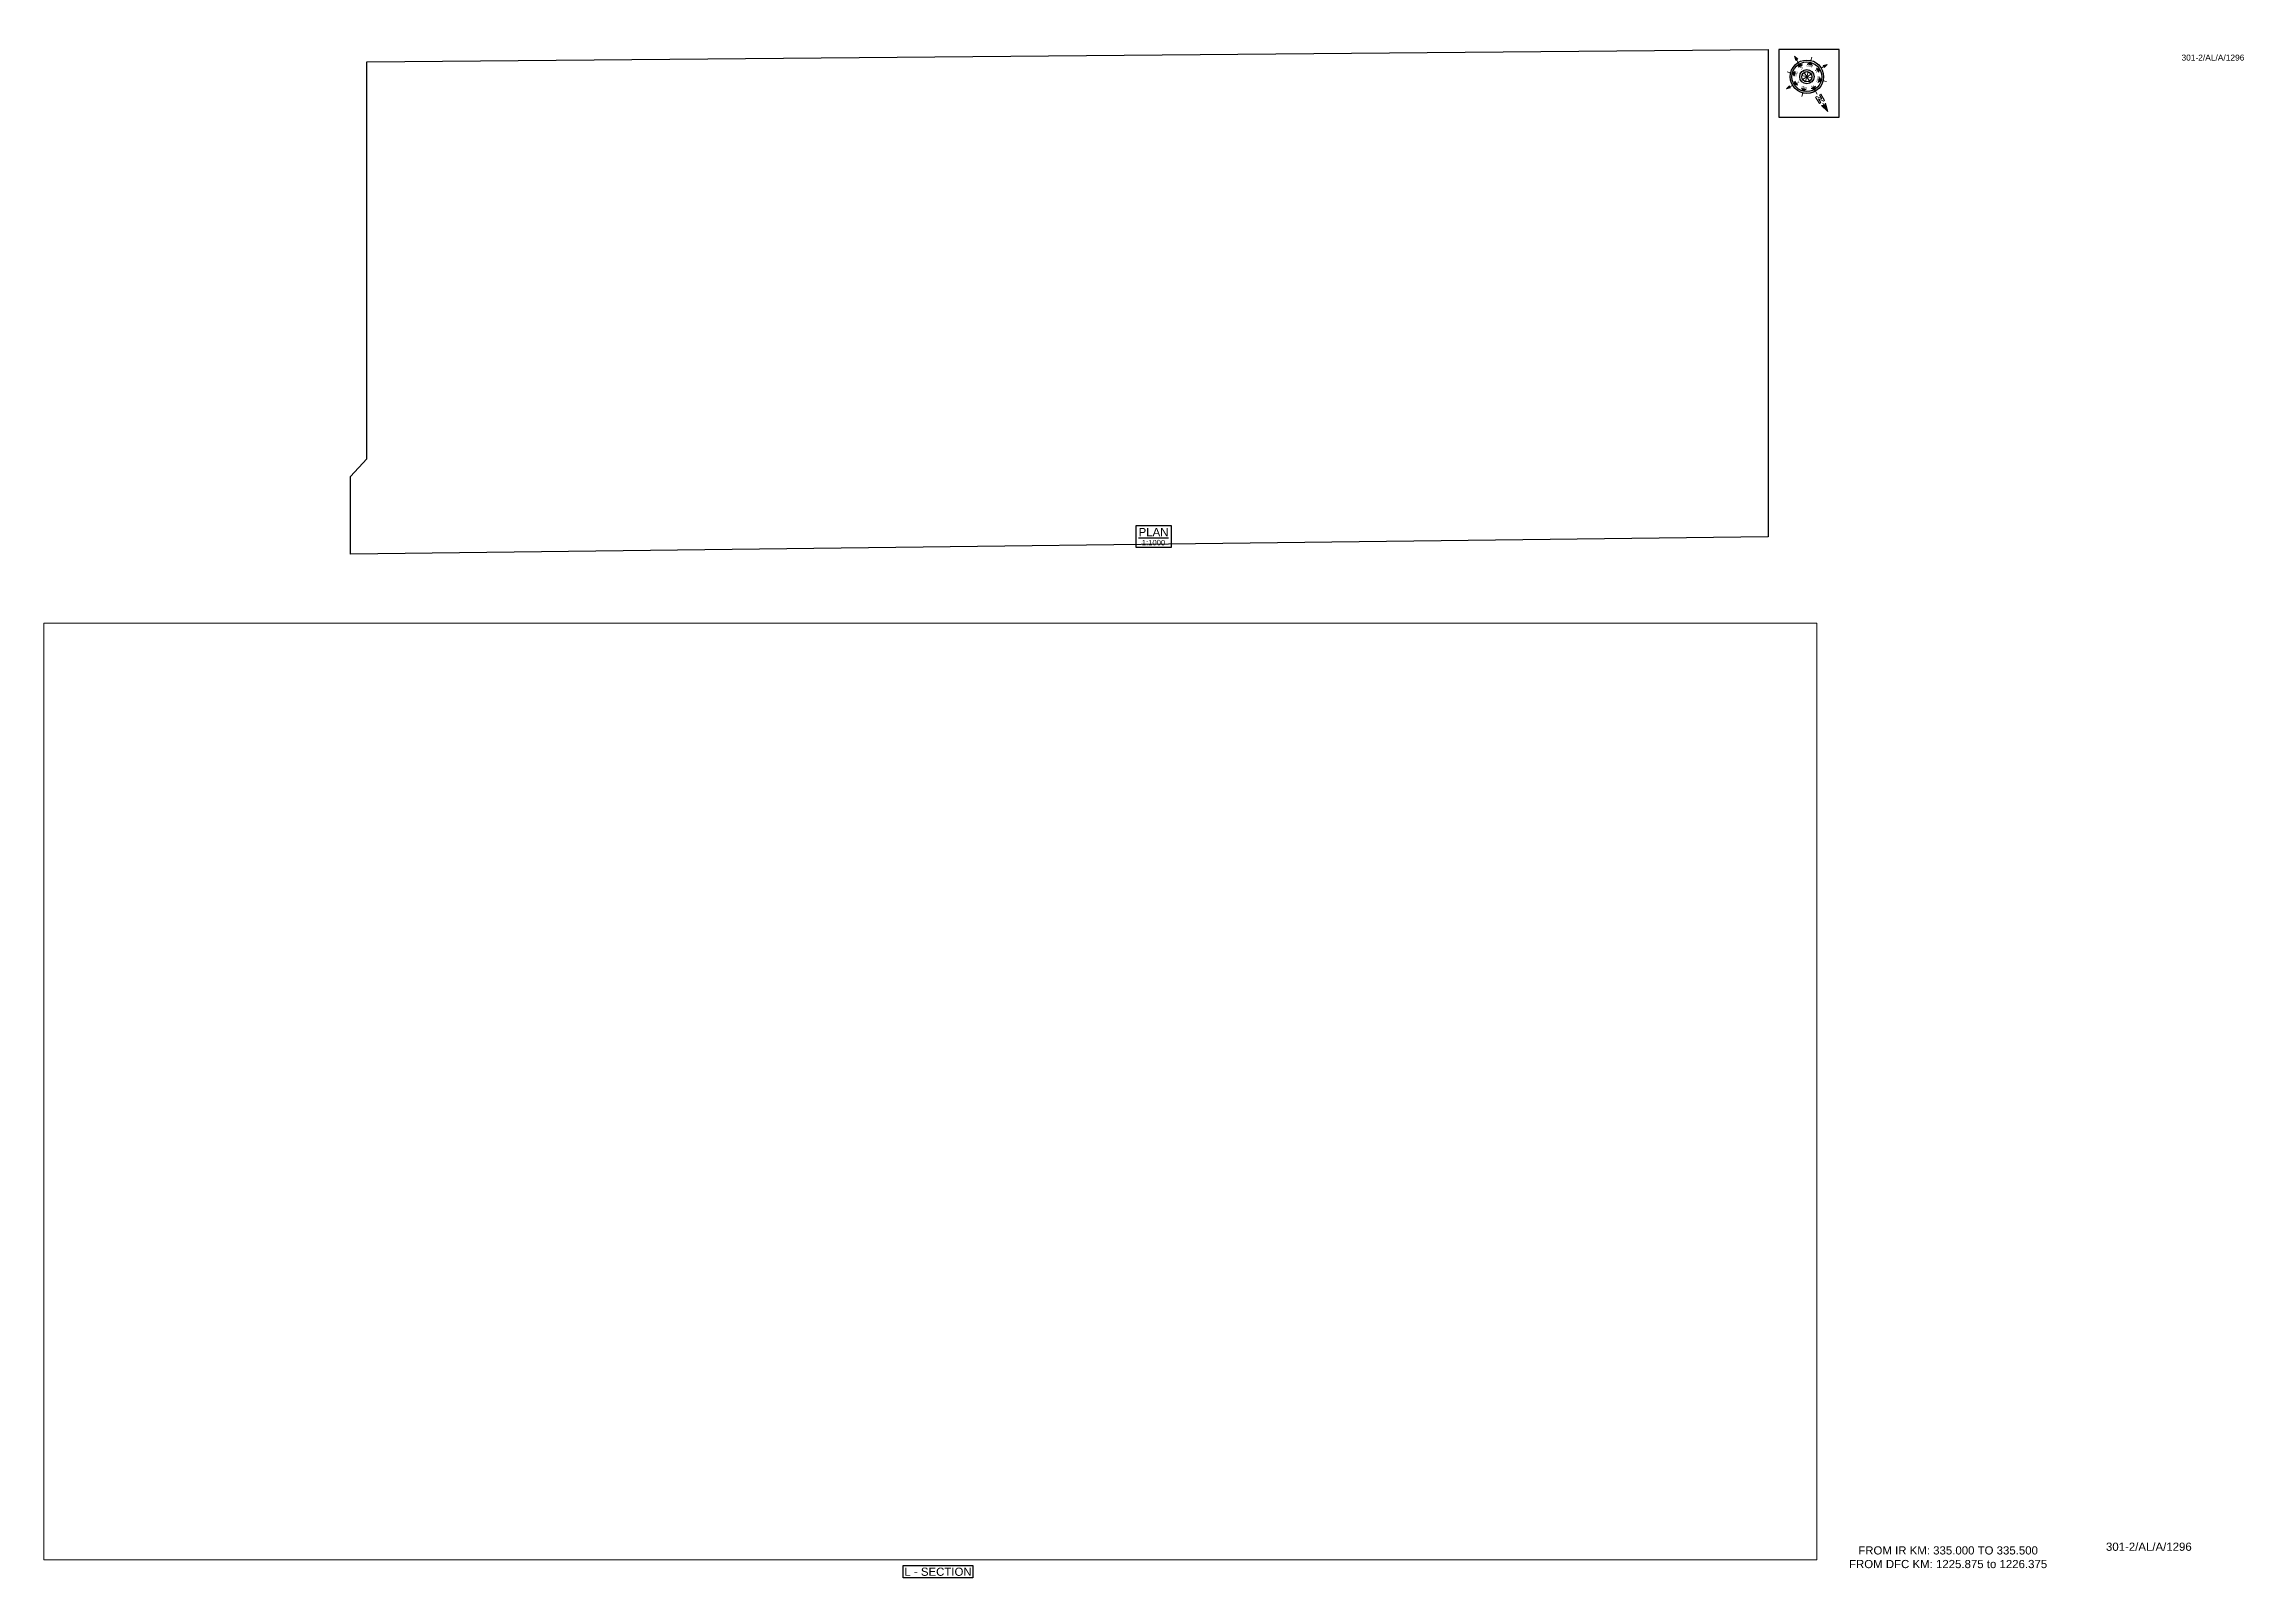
# Paper-space layout '1296' of a CAD drawing. Header units: metres. Extents: x 18 to 825, y 18 to 581.
import ezdxf
from ezdxf.enums import TextEntityAlignment as Align

# ---------------------------------------------------------------- set-up
doc = ezdxf.new("R2010")
doc.units = ezdxf.units.M
doc.header["$MEASUREMENT"] = 0
doc.layers.get('Defpoints').update_dxf_attribs({"color": 5})
doc.layers.add('title', color=7, linetype='Continuous')
doc.styles.get("Standard").update_dxf_attribs({"font": 'arial.ttf'})
doc.styles.add('Style-Arial', font='arial.ttf')

# ---------------------------------------------------------------- blocks, each defined once
blk = doc.blocks.new('N')
for points in [[(0, 8.41), (-0.49, 6.68), (0, 6.93)], [(0.49, 6.68), (0, 6.93), (0, 8.41)], [(-4.93, 0), (-4.07, 0.25), (-4.19, 0)], [(-4.07, -0.25), (-4.19, 0), (-4.93, 0)], [(-3.08, 0), (-2.59, 0.49), (-2.59, -0.49)], [(-2.18, 2.18), (-1.48, 2.18), (-2.18, 1.48)], [(0, 3.08), (0.49, 2.59), (-0.49, 2.59)], [(2.18, 2.18), (2.18, 1.48), (1.48, 2.18)], [(3.08, 0), (2.59, -0.49), (2.59, 0.49)], [(4.07, 0.25), (4.19, 0), (4.93, 0)], [(4.93, 0), (4.07, -0.25), (4.19, 0)], [(-2.18, -2.18), (-2.18, -1.48), (-1.48, -2.18)], [(0, -3.08), (-0.49, -2.59), (0.49, -2.59)], [(0, -4.93), (-0.25, -4.07), (0, -4.19)], [(0.25, -4.07), (0, -4.19), (0, -4.93)], [(2.18, -2.18), (1.48, -2.18), (2.18, -1.48)]]:
    blk.add_hatch(color=7).paths.add_polyline_path(points, flags=0)
h = blk.add_hatch(color=7)
h.paths.add_polyline_path([(0, -3.08), (0, -3.46, 1), (0, 3.46), (0, 3.08, -1)])
h.paths.add_polyline_path([(0, 1.05), (0, 1.48, 1), (0, -1.48), (0, -1.05, -1)])
at = {"color": 7, "linetype": 'ByBlock', "lineweight": 13}
for p, q in [((-0.61, 4.57), (-0.61, 6.12)), ((-0.61, 6.12), (-0.3, 6.12)), ((-0.3, 6.12), (0.32, 5.19)), ((0.32, 4.57), (-0.3, 5.5)), ((-0.3, 5.5), (-0.3, 4.57)), ((0.32, 5.19), (0.32, 6.12)), ((0.32, 6.12), (0.64, 6.12)), ((0.64, 6.12), (0.64, 4.57))]:
    blk.add_line(p, q, dxfattribs=at)
at = {"color": 7, "lineweight": 13}
for p, q in [((0, 6.41), (0, 7.28)), ((-3.46, 0), (-4.19, 0)), ((-2.45, 2.45), (-2.97, 2.97)), ((1.05, 0), (-1.05, 0)), ((-1.05, 0), (1.05, 0)), ((-0.74, 0.74), (0.74, -0.74)), ((0.74, 0.74), (-0.74, -0.74)), ((0.74, -0.74), (-0.74, 0.74)), ((-0.74, -0.74), (0.74, 0.74)), ((0, 3.46), (0, 4.19)), ((0, 3.46), (0, 3.08)), ((0, 1.05), (0, 1.48)), ((0, 1.05), (0, -1.05)), ((0, -1.05), (0, 1.05)), ((2.45, 2.45), (2.97, 2.97)), ((3.46, 0), (4.19, 0)), ((-2.45, -2.45), (-2.97, -2.97)), ((0, -1.05), (0, -1.48)), ((0, -3.46), (0, -3.08)), ((0, -3.46), (0, -4.19)), ((2.45, -2.45), (2.97, -2.97))]:
    blk.add_line(p, q, dxfattribs=at)
at = {"color": 7, "linetype": 'ByBlock', "lineweight": 13}
for points in [[(-0.3, 4.57), (-0.61, 4.57)], [(0.32, 4.57), (0.64, 4.57)]]:
    blk.add_lwpolyline(points, dxfattribs=at)
at = {"color": 7, "lineweight": 13}
for points in [[(0, 8.41), (-0.49, 6.68), (0, 6.93), (0, 6.93)], [(0.49, 6.68), (0, 6.93), (0, 8.41), (0, 8.41)], [(-4.93, 0), (-4.07, 0.25), (-4.19, 0), (-4.19, 0)], [(-4.07, -0.25), (-4.19, 0), (-4.93, 0), (-4.93, 0)], [(-3.08, 0), (-2.59, 0.49), (-2.59, -0.49), (-2.59, -0.49)], [(-2.18, 2.18), (-1.48, 2.18), (-2.18, 1.48), (-2.18, 1.48)], [(0, 3.08), (0.49, 2.59), (-0.49, 2.59), (-0.49, 2.59)], [(2.18, 2.18), (2.18, 1.48), (1.48, 2.18), (1.48, 2.18)], [(3.08, 0), (2.59, -0.49), (2.59, 0.49), (2.59, 0.49)], [(4.07, 0.25), (4.19, 0), (4.93, 0), (4.93, 0)], [(4.93, 0), (4.07, -0.25), (4.19, 0), (4.19, 0)], [(-2.18, -2.18), (-2.18, -1.48), (-1.48, -2.18), (-1.48, -2.18)], [(0, -3.08), (-0.49, -2.59), (0.49, -2.59), (0.49, -2.59)], [(0, -4.93), (-0.25, -4.07), (0, -4.19), (0, -4.19)], [(0.25, -4.07), (0, -4.19), (0, -4.93), (0, -4.93)], [(2.18, -2.18), (1.48, -2.18), (2.18, -1.48), (2.18, -1.48)]]:
    blk.add_lwpolyline(points, close=True, dxfattribs=at)
at = {"color": 7}
for radius in [3.46, 3.08, 1.48, 1.05]:
    blk.add_circle((0, 0), radius, dxfattribs=at)
for s, rotation, p in [('W', 90, (-2.1, 0)), ('NW', 45, (-1.48, 1.48)), ('NE', 315, (1.48, 1.48)), ('E', 270, (1.97, 0)), ('SW', 135, (-1.48, -1.48)), ('SE', 225, (1.48, -1.48))]:
    blk.add_text(s, height=0.6, rotation=rotation, dxfattribs=at).set_placement(p, align=Align.CENTER)
for s, p in [('N', (0, 2.1)), ('S', (0, -2.47))]:
    blk.add_text(s, height=0.6, dxfattribs=at).set_placement(p, align=Align.CENTER)

psp = doc.layouts.new('1296')

# ---------------------------------------------------------------- linework, layer by layer
psp.add_lwpolyline([(332.72, 18.39), (332.72, 22.99), (358.25, 22.99), (358.25, 18.39)], close=True)
at = {"layer": 'title', "color": 7, "linetype": 'Continuous', "lineweight": -3}
psp.add_lwpolyline([(418.16, 404.43), (431.05, 404.43), (431.05, 396.28), (418.16, 396.28)], close=True, dxfattribs=at)

# ---------------------------------------------------------------- texts
at = {"style": 'Style-Arial'}
for height, p in [(2.2, (801.62, 574.91)), (3, (773.92, 28.36))]:
    psp.add_text('301-2/AL/A/1296', height=height, dxfattribs=at).set_placement(p)
at = {"insert": (663.59, 30.01), "char_height": 3, "attachment_point": 1, "style": 'Style-Arial'}
psp.add_mtext_dynamic_manual_height_columns('\\pxqc;FROM IR KM: 335.000 TO 335.500\\P{\\C1;FROM DFC KM: 1225.875 to 1226.375}', width=104.8357, gutter_width=17.5, heights=[0], dxfattribs=at)
at = {"layer": 'title', "color": 7, "linetype": 'Continuous', "lineweight": -3, "style": 'Style-Arial'}
for s, height, p in [('%%UPLAN', 3, (424.55, 401.99)), ('1:1000', 2, (424.55, 398.12))]:
    psp.add_text(s, height=height, dxfattribs=at).set_placement(p, align=Align.MIDDLE)
at = {"layer": 'title', "style": 'Style-Arial'}
psp.add_text('L - SECTION', height=3, rotation=0.00006, dxfattribs=at).set_placement((345.5, 20.69), align=Align.MIDDLE_CENTER)

# ---------------------------------------------------------------- viewports
at = {"layer": 'Defpoints'}
psp.add_viewport(center=(342.69, 196.81), size=(650.26, 343.6109), view_center_point=(32209.01, -2063.96), view_height=343.6109, status=3, dxfattribs=at)

# ---------------------------------------------------------------- wipeouts: each hides what was drawn before it
psp.add_wipeout([(653.96, 579), (676, 579), (676, 554.19), (653.96, 554.19)])

# ---------------------------------------------------------------- next in the draw order: linework, layer by layer
psp.add_lwpolyline([(676, 579), (653.96, 579), (653.96, 554.19), (676, 554.19)], close=True)
psp.add_lwpolyline([(135.94, 574.46), (649.96, 579), (649.96, 400.19), (130.02, 393.83), (130.02, 422.42), (135.94, 428.88)], close=True, dxfattribs=at)

# ---------------------------------------------------------------- next in the draw order: block references
at = {"xscale": 1.77154152297335, "yscale": 1.77154152297335, "zscale": 1.77154152297335, "rotation": 211.0343912723542}
psp.add_blockref('N', (664.2, 569), dxfattribs=at)

# ---------------------------------------------------------------- next in the draw order: viewports
at = {"layer": 'Defpoints', "view_twist_angle": 211.03439127}
vp = psp.add_viewport(center=(389.99, 486.42), size=(519.94, 185.1694), view_center_point=(1225145.48, -3229747.21), view_height=185.1694, dxfattribs=at)
vp.dxf.flags = 0x10000  # cut along an outline
vp.dxf.clipping_boundary_handle = psp.add_lwpolyline([(135.94, 574.46), (649.96, 579), (649.96, 400.19), (130.02, 393.83), (130.02, 422.42), (135.94, 428.88)], format="xyb", close=True, dxfattribs={"invisible": 1}).dxf.handle

doc.saveas('drawing.dxf')
